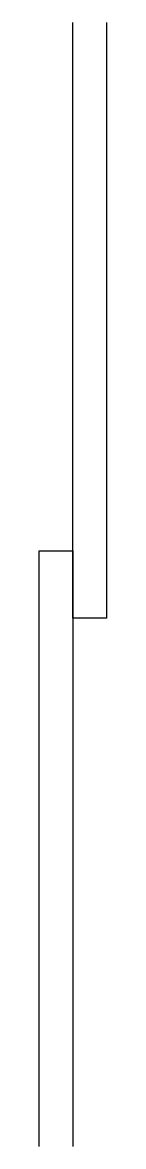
# Model space of a CAD drawing. Extents: x 1.08 to 1.14, y 21.17 to 22.17.
import ezdxf

# ---------------------------------------------------------------- set-up
doc = ezdxf.new("R2010")
doc.units = 0
doc.header["$MEASUREMENT"] = 0
doc.layers.get('0').update_dxf_attribs({"linetype": 'CONTINUOUS'})

msp = doc.modelspace()

# ---------------------------------------------------------------- linework, layer by layer
for points in [[(1.1427, 22.1674), (1.1427, 21.6374), (1.1127, 21.6374), (1.1127, 22.1674)], [(1.0827, 21.1674), (1.0827, 21.6974), (1.1127, 21.6974), (1.1127, 21.1674)]]:
    msp.add_lwpolyline(points)

doc.saveas('drawing.dxf')
